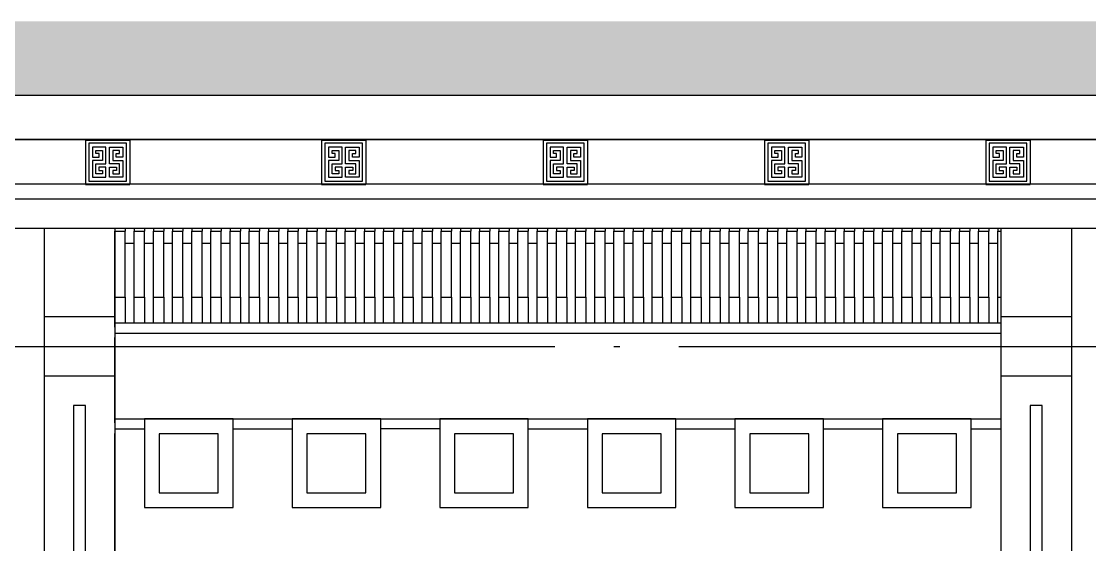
# Model space of a CAD drawing. Extents: x 44111 to 90315, y 4379 to 151689.
# Drawn here: x 61246 to 64865, y 142049 to 143819 of the extents above; entities that cross this region are included whole.
import ezdxf

# ---------------------------------------------------------------- set-up
doc = ezdxf.new("R2010")
doc.units = 0
doc.header["$LTSCALE"] = 1000
doc.header["$MEASUREMENT"] = 0
doc.linetypes.add('DOTE', pattern=[2.42, 2, -0.2, 0.02, -0.2])
for name, color, linetype in [('A-DOTE', 1, 'DOTE'), ('A-立面外墙材料填充', 8, 'Continuous'), ('A-立面看线', 50, 'Continuous'), ('J-LM-外墙材料分色', 249, 'Continuous')]:
    doc.layers.add(name, color=color, linetype=linetype)

msp = doc.modelspace()

# ---------------------------------------------------------------- hatches: boundary and pattern name
at = {"layer": 'J-LM-外墙材料分色'}
h = msp.add_hatch(dxfattribs=at)
h.set_pattern_fill('大理石', color=159, scale=50)
h.set_pattern_definition([(41.9872125, (-591259.077, 755447.22), (299.9999956, 225.0000049), [4.804866, -1004.216925]), (68.1985905, (-591330.505, 755439.72), (149.9999999, 450.0000002), [17.30946, -1194.35262]), (60.945396, (-591334.077, 755431.15), (149.99998994, 225.0000064), [7.35402, -1536.99045]), (90, (-591330.5, 755437.58), (150, -9e-15), [2.142857, -222.85713]), (71.565051, (-591260.505, 755442.936), (3e-07, 225.0000005), [4.51754, -469.824105]), (171.469234, (-591260.505, 755442.936), (-149.9999995, 1.4e-06), [7.222767, -1509.5583]), (79.215702, (-591270.505, 755429.007), (150.00000075, 900.0000004), [15.269685, -1588.04715]), (62.1329961, (-591383.3624, 755497.5784), (599.99999271, 1125.0000044), [35.147284, -7345.78245]), (0, (-591381.2, 755530.57), (0, 225), [0, -150]), (64.9831065, (-591284.077, 755571.507), (300.00000076, 674.99999954), [23.647065, -2459.2947]), (81.4391104, (-591226.2196, 755482.5784), (299.999999483, 2024.99998723), [33.588522, -7020.0009]), (82.8749836, (-591309.077, 755502.936), (149.99999099, 1125.00000113), [17.276266, -3610.7397]), (76.75948, (-591324.077, 755455.793), (150.00000146, 674.99999948), [37.42339, -3892.0326]), (0, (-591347.46, 755455.9), (0, 225), [0, -150]), (0, (-591345.05, 755453.5), (0, 225), [0, -150]), (0, (-591328.18, 755465.54), (0, 225), [0, -150]), (0, (-591333, 755492.03), (0, 225), [0, -150]), (59.0362434, (-591315.505, 755492.221), (149.99998805, 225.00000645), [12.494896, -2611.4334]), (0, (-591309.1, 755502.52), (0, 225), [0, -150]), (0, (-591328.18, 755494.44), (0, 225), [0, -150]), (0, (-591320.95, 755508.9), (0, 225), [0, -150]), (0, (-591328.18, 755487.21), (0, 225), [0, -150]), (50.194429, (-591241.22, 755471.864), (150.0000001, 225.0000001), [5.57875, -1165.9587]), (90, (-591241.22, 755465.44), (150, -9e-15), [6.42857, -218.57142]), (43.6677801, (-591249.077, 755457.936), (450.00000034, 449.99999912), [10.862076, -2270.1738]), (90, (-591249.08, 755455.8), (150, -9e-15), [2.142857, -222.85713]), (39.805571, (-591255.505, 755450.436), (299.99999284, 225.00000885), [8.368125, -1748.93805]), (0, (-591277.57, 755465.54), (0, 225), [0, -150]), (0, (-591240.9, 755472.33), (0, 225), [0, -150]), (0, (-591240.9, 755472.33), (0, 225), [0, -150]), (29.3577535, (-591237.648, 755476.15), (449.9999991, 225.0000013), [13.112542, -1363.704435]), (0, (-591241.41, 755487.21), (0, 225), [0, -150]), (146.309932, (-591284.077, 755571.507), (-300.00000184, 224.9999961), [15.452362, -1607.0457]), (8.1301023, (-591300.505, 755541.507), (1499.99998944, 224.99999867), [15.152287, -3166.8282]), (47.8624052, (-591334.077, 755537.221), (600.000000265, 674.999999374), [20.22829, -4227.71235]), (14.6208739, (-591366.934, 755528.65), (899.99999752, 225.00000939), [33.956755, -3531.5025]), (0, (-591354.7, 755542.6), (0, 225), [0, -150]), (18.4349488, (-591306.934, 755520.078), (600.00000006, 224.9999993), [6.77631, -1416.248625]), (16.699244, (-591300.505, 755522.22), (149.999997, 1.24e-05), [3.72868, -779.294295]), (101.093723, (-591296.934, 755523.293), (-300.00000262, 1574.99998526), [18.561123, -3879.2748]), (0, (-591316.13, 755532.98), (0, 225), [0, -150]), (0, (-591300.58, 755541.93), (0, 225), [0, -150]), (0, (-591320.95, 755516.12), (0, 225), [0, -150]), (0, (-591340.23, 755564.29), (0, 225), [0, -150]), (0, (-591347.46, 755554.65), (0, 225), [0, -150]), (44.1449026, (-591309.077, 755568.293), (450.00000077, 449.99999998), [16.92194, -3536.6853]), (54.5829447, (-591320.505, 755552.221), (150.00000042, 224.99999911), [19.720626, -4121.6106]), (0, (-591308.87, 755568.44), (0, 225), [0, -150]), (0, (-591330.6, 755557.06), (0, 225), [0, -150]), (0, (-591308.87, 755568.44), (0, 225), [0, -150]), (0, (-591320.48, 755551.87), (0, 225), [0, -150]), (75.0685828, (-591285.505, 755543.65), (150, 675.0000002), [5.544348, -1158.76875]), (90, (-591284.08, 755549), (150, -9e-15), [22.5, -202.5]), (50.194429, (-591257.648, 755643.293), (150.0000001, 225.0000001), [5.57875, -1165.9587]), (0, (-591299.26, 755595.6), (0, 225), [0, -150]), (0, (-591294.44, 755593.2), (0, 225), [0, -150]), (0, (-591313.72, 755598), (0, 225), [0, -150]), (0, (-591289.62, 755624.5), (0, 225), [0, -150]), (53.1301023, (-591274.077, 755611.15), (150.00000021, 224.99999986), [10.714286, -2239.28565]), (90, (-591274.08, 755592.94), (150, -9e-15), [18.214285, -206.78571]), (0, (-591274.05, 755593.3), (0, 225), [0, -150]), (23.1985905, (-591262.648, 755641.15), (450.0000003, 225.0000001), [5.43984, -1136.926125]), (66.037511, (-591264.077, 755637.936), (150, 449.9999997), [3.51745, -735.14688]), (66.037511, (-591265.505, 755634.72), (150, 449.9999997), [3.51745, -735.14688]), (81.8698976, (-591267.648, 755619.721), (150.00000065, 1125.00000011), [15.152287, -3166.8282]), (90, (-591254.08, 755647.58), (150, -9e-15), [5.357144, -219.642855]), (0, (-591270.55, 755655.08), (0, 225), [0, -150])])
h.paths.add_polyline_path([(56425.2, 143119.2), (54873.5, 143119.2), (54873.5, 142869.2), (56483.2, 142869.2)])
h.paths.add_polyline_path([(60398.5, 142969.2), (60373.5, 142969.2), (60373.5, 143119.2), (56425.2, 143119.2), (56483.2, 142869.2), (60473.5, 142869.2), (60473.5, 142919.2), (60398.5, 142919.2)])
h.paths.add_polyline_path([(66373.5, 143819.2), (59753.5, 143819.2), (59753.5, 143569.2), (66373.5, 143569.2)])
h.paths.add_polyline_path([(70473.5, 143119.2), (65753.5, 143119.2), (65753.5, 142969.2), (65728.5, 142969.2), (65728.5, 142919.2), (65653.5, 142919.2), (65653.5, 142869.2), (70473.5, 142869.2)])

# ---------------------------------------------------------------- linework, layer by layer
for p, q in [((65413.5, 143419.2), (60593.5, 143419.2)), ((61463.5, 143417.9), (61463.5, 143267.9)), ((61463.5, 143417.9), (61613.5, 143417.9)), ((61474.7, 143406.7), (61474.7, 143279.2)), ((61602.2, 143406.7), (61474.7, 143406.7)), ((61532.7, 143394.1), (61487.1, 143394.1)), ((61487.1, 143394.1), (61487.1, 143360)), ((61532.7, 143337.2), (61532.7, 143394.1)), ((61544.7, 143394.1), (61590.2, 143394.1)), ((61544.7, 143337.2), (61544.7, 143394.1)), ((61590.2, 143394.1), (61590.2, 143360)), ((61602.2, 143279.2), (61602.2, 143406.7)), ((61613.5, 143417.9), (61613.5, 143267.9)), ((62263.5, 143417.9), (62263.5, 143267.9)), ((62263.5, 143417.9), (62413.5, 143417.9)), ((62274.7, 143406.7), (62274.7, 143279.2)), ((62402.2, 143406.7), (62274.7, 143406.7)), ((62332.7, 143394.1), (62287.1, 143394.1)), ((62287.1, 143394.1), (62287.1, 143360)), ((62332.7, 143337.2), (62332.7, 143394.1)), ((62344.7, 143394.1), (62390.2, 143394.1)), ((62344.7, 143337.2), (62344.7, 143394.1)), ((62390.2, 143394.1), (62390.2, 143360)), ((62402.2, 143279.2), (62402.2, 143406.7)), ((62413.5, 143417.9), (62413.5, 143267.9)), ((63013.5, 143417.9), (63013.5, 143267.9)), ((63013.5, 143417.9), (63163.5, 143417.9)), ((63024.7, 143406.7), (63024.7, 143279.2)), ((63152.2, 143406.7), (63024.7, 143406.7)), ((63082.7, 143394.1), (63037.1, 143394.1)), ((63037.1, 143394.1), (63037.1, 143360)), ((63082.7, 143337.2), (63082.7, 143394.1)), ((63094.7, 143394.1), (63140.2, 143394.1)), ((63094.7, 143337.2), (63094.7, 143394.1)), ((63140.2, 143394.1), (63140.2, 143360)), ((63152.2, 143279.2), (63152.2, 143406.7)), ((63163.5, 143417.9), (63163.5, 143267.9)), ((63763.5, 143417.9), (63763.5, 143267.9)), ((63763.5, 143417.9), (63913.5, 143417.9)), ((63774.7, 143406.7), (63774.7, 143279.2)), ((63902.2, 143406.7), (63774.7, 143406.7)), ((63832.7, 143394.1), (63787.1, 143394.1)), ((63787.1, 143394.1), (63787.1, 143360)), ((63832.7, 143337.2), (63832.7, 143394.1)), ((63844.7, 143394.1), (63890.2, 143394.1)), ((63844.7, 143337.2), (63844.7, 143394.1)), ((63890.2, 143394.1), (63890.2, 143360)), ((63902.2, 143279.2), (63902.2, 143406.7)), ((63913.5, 143417.9), (63913.5, 143267.9)), ((64513.5, 143417.9), (64513.5, 143267.9)), ((64513.5, 143417.9), (64663.5, 143417.9)), ((64524.7, 143406.7), (64524.7, 143279.2)), ((64652.2, 143406.7), (64524.7, 143406.7)), ((64582.7, 143394.1), (64537.1, 143394.1)), ((64537.1, 143394.1), (64537.1, 143360)), ((64582.7, 143337.2), (64582.7, 143394.1)), ((64594.7, 143394.1), (64640.2, 143394.1)), ((64594.7, 143337.2), (64594.7, 143394.1)), ((64640.2, 143394.1), (64640.2, 143360)), ((64652.2, 143279.2), (64652.2, 143406.7)), ((64663.5, 143417.9), (64663.5, 143267.9)), ((61487.1, 143360), (61509.4, 143360)), ((61498.6, 143371.9), (61498.6, 143382.8)), ((61498.6, 143382.8), (61521.4, 143382.8)), ((61509.4, 143371.9), (61498.6, 143371.9)), ((61509.4, 143360), (61509.4, 143371.9)), ((61521.4, 143382.8), (61521.4, 143348.7)), ((61556, 143382.8), (61556, 143348.7)), ((61578.7, 143382.8), (61556, 143382.8)), ((61567.9, 143371.9), (61578.7, 143371.9)), ((61567.9, 143360), (61567.9, 143371.9)), ((61590.2, 143360), (61567.9, 143360)), ((61578.7, 143371.9), (61578.7, 143382.8)), ((62287.1, 143360), (62309.4, 143360)), ((62298.6, 143371.9), (62298.6, 143382.8)), ((62298.6, 143382.8), (62321.4, 143382.8)), ((62309.4, 143371.9), (62298.6, 143371.9)), ((62309.4, 143360), (62309.4, 143371.9)), ((62321.4, 143382.8), (62321.4, 143348.7)), ((62356, 143382.8), (62356, 143348.7)), ((62378.7, 143382.8), (62356, 143382.8)), ((62367.9, 143371.9), (62378.7, 143371.9)), ((62367.9, 143360), (62367.9, 143371.9)), ((62390.2, 143360), (62367.9, 143360)), ((62378.7, 143371.9), (62378.7, 143382.8)), ((63037.1, 143360), (63059.4, 143360)), ((63048.6, 143371.9), (63048.6, 143382.8)), ((63048.6, 143382.8), (63071.4, 143382.8)), ((63059.4, 143371.9), (63048.6, 143371.9)), ((63059.4, 143360), (63059.4, 143371.9)), ((63071.4, 143382.8), (63071.4, 143348.7)), ((63106, 143382.8), (63106, 143348.7)), ((63128.7, 143382.8), (63106, 143382.8)), ((63117.9, 143371.9), (63128.7, 143371.9)), ((63117.9, 143360), (63117.9, 143371.9)), ((63140.2, 143360), (63117.9, 143360)), ((63128.7, 143371.9), (63128.7, 143382.8)), ((63787.1, 143360), (63809.4, 143360)), ((63798.6, 143371.9), (63798.6, 143382.8)), ((63798.6, 143382.8), (63821.4, 143382.8)), ((63809.4, 143371.9), (63798.6, 143371.9)), ((63809.4, 143360), (63809.4, 143371.9)), ((63821.4, 143382.8), (63821.4, 143348.7)), ((63856, 143382.8), (63856, 143348.7)), ((63878.7, 143382.8), (63856, 143382.8)), ((63867.9, 143371.9), (63878.7, 143371.9)), ((63867.9, 143360), (63867.9, 143371.9)), ((63890.2, 143360), (63867.9, 143360)), ((63878.7, 143371.9), (63878.7, 143382.8)), ((64537.1, 143360), (64559.4, 143360)), ((64548.6, 143371.9), (64548.6, 143382.8)), ((64548.6, 143382.8), (64571.4, 143382.8)), ((64559.4, 143371.9), (64548.6, 143371.9)), ((64559.4, 143360), (64559.4, 143371.9)), ((64571.4, 143382.8), (64571.4, 143348.7)), ((64606, 143382.8), (64606, 143348.7)), ((64628.7, 143382.8), (64606, 143382.8)), ((64617.9, 143371.9), (64628.7, 143371.9)), ((64617.9, 143360), (64617.9, 143371.9)), ((64640.2, 143360), (64617.9, 143360)), ((64628.7, 143371.9), (64628.7, 143382.8)), ((61487.1, 143348.7), (61487.1, 143291.9)), ((61521.4, 143348.7), (61487.1, 143348.7)), ((61498.6, 143303.2), (61498.6, 143337.2)), ((61498.6, 143337.2), (61532.7, 143337.2)), ((61508.7, 143326), (61508.7, 143314.7)), ((61532.7, 143326), (61508.7, 143326)), ((61532.7, 143291.9), (61532.7, 143326)), ((61578.7, 143337.2), (61544.7, 143337.2)), ((61544.7, 143326), (61568.6, 143326)), ((61544.7, 143291.9), (61544.7, 143326)), ((61556, 143348.7), (61590.2, 143348.7)), ((61568.6, 143326), (61568.6, 143314.7)), ((61578.7, 143303.2), (61578.7, 143337.2)), ((61590.2, 143348.7), (61590.2, 143291.9)), ((62287.1, 143348.7), (62287.1, 143291.9)), ((62321.4, 143348.7), (62287.1, 143348.7)), ((62298.6, 143303.2), (62298.6, 143337.2)), ((62298.6, 143337.2), (62332.7, 143337.2)), ((62308.7, 143326), (62308.7, 143314.7)), ((62332.7, 143326), (62308.7, 143326)), ((62332.7, 143291.9), (62332.7, 143326)), ((62378.7, 143337.2), (62344.7, 143337.2)), ((62344.7, 143326), (62368.6, 143326)), ((62344.7, 143291.9), (62344.7, 143326)), ((62356, 143348.7), (62390.2, 143348.7)), ((62368.6, 143326), (62368.6, 143314.7)), ((62378.7, 143303.2), (62378.7, 143337.2)), ((62390.2, 143348.7), (62390.2, 143291.9)), ((63037.1, 143348.7), (63037.1, 143291.9)), ((63071.4, 143348.7), (63037.1, 143348.7)), ((63048.6, 143303.2), (63048.6, 143337.2)), ((63048.6, 143337.2), (63082.7, 143337.2)), ((63058.7, 143326), (63058.7, 143314.7)), ((63082.7, 143326), (63058.7, 143326)), ((63082.7, 143291.9), (63082.7, 143326)), ((63128.7, 143337.2), (63094.7, 143337.2)), ((63094.7, 143326), (63118.6, 143326)), ((63094.7, 143291.9), (63094.7, 143326)), ((63106, 143348.7), (63140.2, 143348.7)), ((63118.6, 143326), (63118.6, 143314.7)), ((63128.7, 143303.2), (63128.7, 143337.2)), ((63140.2, 143348.7), (63140.2, 143291.9)), ((63787.1, 143348.7), (63787.1, 143291.9)), ((63821.4, 143348.7), (63787.1, 143348.7)), ((63798.6, 143303.2), (63798.6, 143337.2)), ((63798.6, 143337.2), (63832.7, 143337.2)), ((63808.7, 143326), (63808.7, 143314.7)), ((63832.7, 143326), (63808.7, 143326)), ((63832.7, 143291.9), (63832.7, 143326)), ((63878.7, 143337.2), (63844.7, 143337.2)), ((63844.7, 143326), (63868.6, 143326)), ((63844.7, 143291.9), (63844.7, 143326)), ((63856, 143348.7), (63890.2, 143348.7)), ((63868.6, 143326), (63868.6, 143314.7)), ((63878.7, 143303.2), (63878.7, 143337.2)), ((63890.2, 143348.7), (63890.2, 143291.9)), ((64537.1, 143348.7), (64537.1, 143291.9)), ((64571.4, 143348.7), (64537.1, 143348.7)), ((64548.6, 143303.2), (64548.6, 143337.2)), ((64548.6, 143337.2), (64582.7, 143337.2)), ((64558.7, 143326), (64558.7, 143314.7)), ((64582.7, 143326), (64558.7, 143326)), ((64582.7, 143291.9), (64582.7, 143326)), ((64628.7, 143337.2), (64594.7, 143337.2)), ((64594.7, 143326), (64618.6, 143326)), ((64594.7, 143291.9), (64594.7, 143326)), ((64606, 143348.7), (64640.2, 143348.7)), ((64618.6, 143326), (64618.6, 143314.7)), ((64628.7, 143303.2), (64628.7, 143337.2)), ((64640.2, 143348.7), (64640.2, 143291.9)), ((61487.1, 143291.9), (61532.7, 143291.9)), ((61521.4, 143303.2), (61498.6, 143303.2)), ((61508.7, 143314.7), (61521.4, 143314.7)), ((61521.4, 143314.7), (61521.4, 143303.2)), ((61590.2, 143291.9), (61544.7, 143291.9)), ((61556, 143314.7), (61556, 143303.2)), ((61568.6, 143314.7), (61556, 143314.7)), ((61556, 143303.2), (61578.7, 143303.2)), ((62287.1, 143291.9), (62332.7, 143291.9)), ((62321.4, 143303.2), (62298.6, 143303.2)), ((62308.7, 143314.7), (62321.4, 143314.7)), ((62321.4, 143314.7), (62321.4, 143303.2)), ((62390.2, 143291.9), (62344.7, 143291.9)), ((62356, 143314.7), (62356, 143303.2)), ((62368.6, 143314.7), (62356, 143314.7)), ((62356, 143303.2), (62378.7, 143303.2)), ((63037.1, 143291.9), (63082.7, 143291.9)), ((63071.4, 143303.2), (63048.6, 143303.2)), ((63058.7, 143314.7), (63071.4, 143314.7)), ((63071.4, 143314.7), (63071.4, 143303.2)), ((63140.2, 143291.9), (63094.7, 143291.9)), ((63106, 143314.7), (63106, 143303.2)), ((63118.6, 143314.7), (63106, 143314.7)), ((63106, 143303.2), (63128.7, 143303.2)), ((63787.1, 143291.9), (63832.7, 143291.9)), ((63821.4, 143303.2), (63798.6, 143303.2)), ((63808.7, 143314.7), (63821.4, 143314.7)), ((63821.4, 143314.7), (63821.4, 143303.2)), ((63890.2, 143291.9), (63844.7, 143291.9)), ((63856, 143314.7), (63856, 143303.2)), ((63868.6, 143314.7), (63856, 143314.7)), ((63856, 143303.2), (63878.7, 143303.2)), ((64537.1, 143291.9), (64582.7, 143291.9)), ((64571.4, 143303.2), (64548.6, 143303.2)), ((64558.7, 143314.7), (64571.4, 143314.7)), ((64571.4, 143314.7), (64571.4, 143303.2)), ((64640.2, 143291.9), (64594.7, 143291.9)), ((64606, 143314.7), (64606, 143303.2)), ((64618.6, 143314.7), (64606, 143314.7)), ((64606, 143303.2), (64628.7, 143303.2)), ((61463.5, 143267.9), (61613.5, 143267.9)), ((61474.7, 143279.2), (61602.2, 143279.2)), ((62263.5, 143267.9), (62413.5, 143267.9)), ((62274.7, 143279.2), (62402.2, 143279.2)), ((63013.5, 143267.9), (63163.5, 143267.9)), ((63024.7, 143279.2), (63152.2, 143279.2)), ((63763.5, 143267.9), (63913.5, 143267.9)), ((63774.7, 143279.2), (63902.2, 143279.2)), ((64513.5, 143267.9), (64663.5, 143267.9)), ((64524.7, 143279.2), (64652.2, 143279.2)), ((61563.5, 142885.7), (61563.5, 143109.1)), ((61563.5, 142799.2), (61563.5, 142885.7)), ((61563.5, 142785.2), (61563.5, 142799.2)), ((61563.5, 142619.2), (61563.5, 142750.2)), ((61563.5, 142460.6), (61563.5, 142619.2)), ((61563.5, 142004.2), (61563.5, 142425.6))]:
    msp.add_line(p, q)
at = {"layer": 'A-DOTE'}
msp.add_line((53793.5, 142719.2), (77553.5, 142719.2), dxfattribs=at)
at = {"layer": 'A-立面外墙材料填充'}
for p, q in [((61563.5, 143119.2), (61563.5, 143109.1)), ((61563.5, 143109.1), (61598.5, 143109.1)), ((61598.5, 143119.2), (61598.5, 143109.1)), ((61598.5, 143069.2), (61598.5, 143109.1)), ((61628.5, 143119.2), (61628.5, 143109.1)), ((61628.5, 143109.1), (61663.5, 143109.1)), ((61628.5, 143069.2), (61628.5, 143109.1)), ((61663.5, 143119.2), (61663.5, 143109.1)), ((61663.5, 143069.2), (61663.5, 143109.1)), ((61693.5, 143119.2), (61693.5, 143109.1)), ((61693.5, 143109.1), (61728.5, 143109.1)), ((61693.5, 143069.2), (61693.5, 143109.1)), ((61728.5, 143119.2), (61728.5, 143109.1)), ((61728.5, 143069.2), (61728.5, 143109.1)), ((61758.5, 143119.2), (61758.5, 143109.1)), ((61758.5, 143109.1), (61793.5, 143109.1)), ((61758.5, 143069.2), (61758.5, 143109.1)), ((61793.5, 143119.2), (61793.5, 143109.1)), ((61793.5, 143069.2), (61793.5, 143109.1)), ((61823.5, 143119.2), (61823.5, 143109.1)), ((61823.5, 143109.1), (61858.5, 143109.1)), ((61823.5, 143069.2), (61823.5, 143109.1)), ((61858.5, 143119.2), (61858.5, 143109.1)), ((61858.5, 143069.2), (61858.5, 143109.1)), ((61888.5, 143119.2), (61888.5, 143109.1)), ((61888.5, 143109.1), (61923.5, 143109.1)), ((61888.5, 143069.2), (61888.5, 143109.1)), ((61923.5, 143119.2), (61923.5, 143109.1)), ((61923.5, 143069.2), (61923.5, 143109.1)), ((61953.5, 143119.2), (61953.5, 143109.1)), ((61953.5, 143109.1), (61988.5, 143109.1)), ((61953.5, 143069.2), (61953.5, 143109.1)), ((61988.5, 143119.2), (61988.5, 143109.1)), ((61988.5, 143069.2), (61988.5, 143109.1)), ((62018.5, 143119.2), (62018.5, 143109.1)), ((62018.5, 143109.1), (62053.5, 143109.1)), ((62018.5, 143069.2), (62018.5, 143109.1)), ((62053.5, 143119.2), (62053.5, 143109.1)), ((62053.5, 143069.2), (62053.5, 143109.1)), ((62083.5, 143119.2), (62083.5, 143109.1)), ((62083.5, 143109.1), (62118.5, 143109.1)), ((62083.5, 143069.2), (62083.5, 143109.1)), ((62118.5, 143119.2), (62118.5, 143109.1)), ((62118.5, 143069.2), (62118.5, 143109.1)), ((62148.5, 143119.2), (62148.5, 143109.1)), ((62148.5, 143109.1), (62183.5, 143109.1)), ((62148.5, 143069.2), (62148.5, 143109.1)), ((62183.5, 143119.2), (62183.5, 143109.1)), ((62183.5, 143069.2), (62183.5, 143109.1)), ((62213.5, 143119.2), (62213.5, 143109.1)), ((62213.5, 143109.1), (62248.5, 143109.1)), ((62213.5, 143069.2), (62213.5, 143109.1)), ((62248.5, 143119.2), (62248.5, 143109.1)), ((62248.5, 143069.2), (62248.5, 143109.1)), ((62278.5, 143119.2), (62278.5, 143109.1)), ((62278.5, 143109.1), (62313.5, 143109.1)), ((62278.5, 143069.2), (62278.5, 143109.1)), ((62313.5, 143119.2), (62313.5, 143109.1)), ((62313.5, 143069.2), (62313.5, 143109.1)), ((62343.5, 143119.2), (62343.5, 143109.1)), ((62343.5, 143109.1), (62378.5, 143109.1)), ((62343.5, 143069.2), (62343.5, 143109.1)), ((62378.5, 143119.2), (62378.5, 143109.1)), ((62378.5, 143069.2), (62378.5, 143109.1)), ((62408.5, 143119.2), (62408.5, 143109.1)), ((62408.5, 143109.1), (62443.5, 143109.1)), ((62408.5, 143069.2), (62408.5, 143109.1)), ((62443.5, 143119.2), (62443.5, 143109.1)), ((62443.5, 143069.2), (62443.5, 143109.1)), ((62473.5, 143119.2), (62473.5, 143109.1)), ((62473.5, 143109.1), (62508.5, 143109.1)), ((62473.5, 143069.2), (62473.5, 143109.1)), ((62508.5, 143119.2), (62508.5, 143109.1)), ((62508.5, 143069.2), (62508.5, 143109.1)), ((62538.5, 143119.2), (62538.5, 143109.1)), ((62538.5, 143109.1), (62573.5, 143109.1)), ((62538.5, 143069.2), (62538.5, 143109.1)), ((62573.5, 143119.2), (62573.5, 143109.1)), ((62573.5, 143069.2), (62573.5, 143109.1)), ((62603.5, 143119.2), (62603.5, 143109.1)), ((62603.5, 143109.1), (62638.5, 143109.1)), ((62603.5, 143069.2), (62603.5, 143109.1)), ((62638.5, 143119.2), (62638.5, 143109.1)), ((62638.5, 143069.2), (62638.5, 143109.1)), ((62668.5, 143119.2), (62668.5, 143109.1)), ((62668.5, 143109.1), (62703.5, 143109.1)), ((62668.5, 143069.2), (62668.5, 143109.1)), ((62703.5, 143119.2), (62703.5, 143109.1)), ((62703.5, 143069.2), (62703.5, 143109.1)), ((62733.5, 143119.2), (62733.5, 143109.1)), ((62733.5, 143109.1), (62768.5, 143109.1)), ((62733.5, 143069.2), (62733.5, 143109.1)), ((62768.5, 143119.2), (62768.5, 143109.1)), ((62768.5, 143069.2), (62768.5, 143109.1)), ((62798.5, 143119.2), (62798.5, 143109.1)), ((62798.5, 143109.1), (62833.5, 143109.1)), ((62798.5, 143069.2), (62798.5, 143109.1)), ((62833.5, 143119.2), (62833.5, 143109.1)), ((62833.5, 143069.2), (62833.5, 143109.1)), ((62863.5, 143119.2), (62863.5, 143109.1)), ((62863.5, 143109.1), (62898.5, 143109.1)), ((62863.5, 143069.2), (62863.5, 143109.1)), ((62898.5, 143119.2), (62898.5, 143109.1)), ((62898.5, 143069.2), (62898.5, 143109.1)), ((62928.5, 143119.2), (62928.5, 143109.1)), ((62928.5, 143109.1), (62963.5, 143109.1)), ((62928.5, 143069.2), (62928.5, 143109.1)), ((62963.5, 143119.2), (62963.5, 143109.1)), ((62963.5, 143069.2), (62963.5, 143109.1)), ((62993.5, 143119.2), (62993.5, 143109.1)), ((62993.5, 143109.1), (63028.5, 143109.1)), ((62993.5, 143069.2), (62993.5, 143109.1)), ((63028.5, 143119.2), (63028.5, 143109.1)), ((63028.5, 143069.2), (63028.5, 143109.1)), ((63058.5, 143119.2), (63058.5, 143109.1)), ((63058.5, 143109.1), (63093.5, 143109.1)), ((63058.5, 143069.2), (63058.5, 143109.1)), ((63093.5, 143119.2), (63093.5, 143109.1)), ((63093.5, 143069.2), (63093.5, 143109.1)), ((63123.5, 143119.2), (63123.5, 143109.1)), ((63123.5, 143109.1), (63158.5, 143109.1)), ((63123.5, 143069.2), (63123.5, 143109.1)), ((63158.5, 143119.2), (63158.5, 143109.1)), ((63158.5, 143069.2), (63158.5, 143109.1)), ((63188.5, 143119.2), (63188.5, 143109.1)), ((63188.5, 143109.1), (63223.5, 143109.1)), ((63188.5, 143069.2), (63188.5, 143109.1)), ((63223.5, 143119.2), (63223.5, 143109.1)), ((63223.5, 143069.2), (63223.5, 143109.1)), ((63253.5, 143119.2), (63253.5, 143109.1)), ((63253.5, 143109.1), (63288.5, 143109.1)), ((63253.5, 143069.2), (63253.5, 143109.1)), ((63288.5, 143119.2), (63288.5, 143109.1)), ((63288.5, 143069.2), (63288.5, 143109.1)), ((63318.5, 143119.2), (63318.5, 143109.1)), ((63318.5, 143109.1), (63353.5, 143109.1)), ((63318.5, 143069.2), (63318.5, 143109.1)), ((63353.5, 143119.2), (63353.5, 143109.1)), ((63353.5, 143069.2), (63353.5, 143109.1)), ((63383.5, 143119.2), (63383.5, 143109.1)), ((63383.5, 143109.1), (63418.5, 143109.1)), ((63383.5, 143069.2), (63383.5, 143109.1)), ((63418.5, 143119.2), (63418.5, 143109.1)), ((63418.5, 143069.2), (63418.5, 143109.1)), ((63448.5, 143119.2), (63448.5, 143109.1)), ((63448.5, 143109.1), (63483.5, 143109.1)), ((63448.5, 143069.2), (63448.5, 143109.1)), ((63483.5, 143119.2), (63483.5, 143109.1)), ((63483.5, 143069.2), (63483.5, 143109.1)), ((63513.5, 143119.2), (63513.5, 143109.1)), ((63513.5, 143109.1), (63548.5, 143109.1)), ((63513.5, 143069.2), (63513.5, 143109.1)), ((63548.5, 143119.2), (63548.5, 143109.1)), ((63548.5, 143069.2), (63548.5, 143109.1)), ((63578.5, 143119.2), (63578.5, 143109.1)), ((63578.5, 143109.1), (63613.5, 143109.1)), ((63578.5, 143069.2), (63578.5, 143109.1)), ((63613.5, 143119.2), (63613.5, 143109.1)), ((63613.5, 143069.2), (63613.5, 143109.1)), ((63643.5, 143119.2), (63643.5, 143109.1)), ((63643.5, 143109.1), (63678.5, 143109.1)), ((63643.5, 143069.2), (63643.5, 143109.1)), ((63678.5, 143119.2), (63678.5, 143109.1)), ((63678.5, 143069.2), (63678.5, 143109.1)), ((63708.5, 143119.2), (63708.5, 143109.1)), ((63708.5, 143109.1), (63743.5, 143109.1)), ((63708.5, 143069.2), (63708.5, 143109.1)), ((63743.5, 143119.2), (63743.5, 143109.1)), ((63743.5, 143069.2), (63743.5, 143109.1)), ((63773.5, 143119.2), (63773.5, 143109.1)), ((63773.5, 143109.1), (63808.5, 143109.1)), ((63773.5, 143069.2), (63773.5, 143109.1)), ((63808.5, 143119.2), (63808.5, 143109.1)), ((63808.5, 143069.2), (63808.5, 143109.1)), ((63838.5, 143119.2), (63838.5, 143109.1)), ((63838.5, 143109.1), (63873.5, 143109.1)), ((63838.5, 143069.2), (63838.5, 143109.1)), ((63873.5, 143119.2), (63873.5, 143109.1)), ((63873.5, 143069.2), (63873.5, 143109.1)), ((63903.5, 143119.2), (63903.5, 143109.1)), ((63903.5, 143109.1), (63938.5, 143109.1)), ((63903.5, 143069.2), (63903.5, 143109.1)), ((63938.5, 143119.2), (63938.5, 143109.1)), ((63938.5, 143069.2), (63938.5, 143109.1)), ((63968.5, 143119.2), (63968.5, 143109.1)), ((63968.5, 143109.1), (64003.5, 143109.1)), ((63968.5, 143069.2), (63968.5, 143109.1)), ((64003.5, 143119.2), (64003.5, 143109.1)), ((64003.5, 143069.2), (64003.5, 143109.1)), ((64033.5, 143119.2), (64033.5, 143109.1)), ((64033.5, 143109.1), (64068.5, 143109.1)), ((64033.5, 143069.2), (64033.5, 143109.1)), ((64068.5, 143119.2), (64068.5, 143109.1)), ((64068.5, 143069.2), (64068.5, 143109.1)), ((64098.5, 143119.2), (64098.5, 143109.1)), ((64098.5, 143109.1), (64133.5, 143109.1)), ((64098.5, 143069.2), (64098.5, 143109.1)), ((64133.5, 143119.2), (64133.5, 143109.1)), ((64133.5, 143069.2), (64133.5, 143109.1)), ((64163.5, 143119.2), (64163.5, 143109.1)), ((64163.5, 143109.1), (64198.5, 143109.1)), ((64163.5, 143069.2), (64163.5, 143109.1)), ((64198.5, 143119.2), (64198.5, 143109.1)), ((64198.5, 143069.2), (64198.5, 143109.1)), ((64228.5, 143119.2), (64228.5, 143109.1)), ((64228.5, 143109.1), (64263.5, 143109.1)), ((64228.5, 143069.2), (64228.5, 143109.1)), ((64263.5, 143119.2), (64263.5, 143109.1)), ((64263.5, 143069.2), (64263.5, 143109.1)), ((64293.5, 143119.2), (64293.5, 143109.1)), ((64293.5, 143109.1), (64328.5, 143109.1)), ((64293.5, 143069.2), (64293.5, 143109.1)), ((64328.5, 143119.2), (64328.5, 143109.1)), ((64328.5, 143069.2), (64328.5, 143109.1)), ((64358.5, 143119.2), (64358.5, 143109.1)), ((64358.5, 143109.1), (64393.5, 143109.1)), ((64358.5, 143069.2), (64358.5, 143109.1)), ((64393.5, 143119.2), (64393.5, 143109.1)), ((64393.5, 143069.2), (64393.5, 143109.1)), ((64423.5, 143119.2), (64423.5, 143109.1)), ((64423.5, 143069.2), (64423.5, 143109.1)), ((64423.5, 143109.1), (64458.5, 143109.1)), ((64458.5, 143119.2), (64458.5, 143109.1)), ((64458.5, 143069.2), (64458.5, 143109.1)), ((64488.5, 143119.2), (64488.5, 143109.1)), ((64488.5, 143109.1), (64523.5, 143109.1)), ((64488.5, 143069.2), (64488.5, 143109.1)), ((64523.5, 143119.2), (64523.5, 143109.1)), ((64523.5, 143069.2), (64523.5, 143109.1)), ((64553.5, 143119.2), (64553.5, 143109.1)), ((64553.5, 143069.2), (64553.5, 143109.1)), ((64553.5, 143109.1), (64563.5, 143109.1)), ((61598.5, 143069.2), (61628.5, 143069.2)), ((61598.5, 142885.7), (61598.5, 143069.2)), ((61628.5, 142885.7), (61628.5, 143069.2)), ((61663.5, 143069.2), (61693.5, 143069.2)), ((61663.5, 142885.7), (61663.5, 143069.2)), ((61693.5, 142885.7), (61693.5, 143069.2)), ((61728.5, 143069.2), (61758.5, 143069.2)), ((61728.5, 142885.7), (61728.5, 143069.2)), ((61758.5, 142885.7), (61758.5, 143069.2)), ((61793.5, 143069.2), (61823.5, 143069.2)), ((61793.5, 142885.7), (61793.5, 143069.2)), ((61823.5, 142885.7), (61823.5, 143069.2)), ((61858.5, 143069.2), (61888.5, 143069.2)), ((61858.5, 142885.7), (61858.5, 143069.2)), ((61888.5, 142885.7), (61888.5, 143069.2)), ((61923.5, 143069.2), (61953.5, 143069.2)), ((61923.5, 142885.7), (61923.5, 143069.2)), ((61953.5, 142885.7), (61953.5, 143069.2)), ((61988.5, 143069.2), (62018.5, 143069.2)), ((61988.5, 142885.7), (61988.5, 143069.2)), ((62018.5, 142885.7), (62018.5, 143069.2)), ((62053.5, 143069.2), (62083.5, 143069.2)), ((62053.5, 142885.7), (62053.5, 143069.2)), ((62083.5, 142885.7), (62083.5, 143069.2)), ((62118.5, 143069.2), (62148.5, 143069.2)), ((62118.5, 142885.7), (62118.5, 143069.2)), ((62148.5, 142885.7), (62148.5, 143069.2)), ((62183.5, 143069.2), (62213.5, 143069.2)), ((62183.5, 142885.7), (62183.5, 143069.2)), ((62213.5, 142885.7), (62213.5, 143069.2)), ((62248.5, 143069.2), (62278.5, 143069.2)), ((62248.5, 142885.7), (62248.5, 143069.2)), ((62278.5, 142885.7), (62278.5, 143069.2)), ((62313.5, 143069.2), (62343.5, 143069.2)), ((62313.5, 142885.7), (62313.5, 143069.2)), ((62343.5, 142885.7), (62343.5, 143069.2)), ((62378.5, 143069.2), (62408.5, 143069.2)), ((62378.5, 142885.7), (62378.5, 143069.2)), ((62408.5, 142885.7), (62408.5, 143069.2)), ((62443.5, 143069.2), (62473.5, 143069.2)), ((62443.5, 142885.7), (62443.5, 143069.2)), ((62473.5, 142885.7), (62473.5, 143069.2)), ((62508.5, 143069.2), (62538.5, 143069.2)), ((62508.5, 142885.7), (62508.5, 143069.2)), ((62538.5, 142885.7), (62538.5, 143069.2)), ((62573.5, 143069.2), (62603.5, 143069.2)), ((62573.5, 142885.7), (62573.5, 143069.2)), ((62603.5, 142885.7), (62603.5, 143069.2)), ((62638.5, 143069.2), (62668.5, 143069.2)), ((62638.5, 142885.7), (62638.5, 143069.2)), ((62668.5, 142885.7), (62668.5, 143069.2)), ((62703.5, 143069.2), (62733.5, 143069.2)), ((62703.5, 142885.7), (62703.5, 143069.2)), ((62733.5, 142885.7), (62733.5, 143069.2)), ((62768.5, 143069.2), (62798.5, 143069.2)), ((62768.5, 142885.7), (62768.5, 143069.2)), ((62798.5, 142885.7), (62798.5, 143069.2)), ((62833.5, 143069.2), (62863.5, 143069.2)), ((62833.5, 142885.7), (62833.5, 143069.2)), ((62863.5, 142885.7), (62863.5, 143069.2)), ((62898.5, 143069.2), (62928.5, 143069.2)), ((62898.5, 142885.7), (62898.5, 143069.2)), ((62928.5, 142885.7), (62928.5, 143069.2)), ((62963.5, 143069.2), (62993.5, 143069.2)), ((62963.5, 142885.7), (62963.5, 143069.2)), ((62993.5, 142885.7), (62993.5, 143069.2)), ((63028.5, 143069.2), (63058.5, 143069.2)), ((63028.5, 142885.7), (63028.5, 143069.2)), ((63058.5, 142885.7), (63058.5, 143069.2)), ((63093.5, 143069.2), (63123.5, 143069.2)), ((63093.5, 142885.7), (63093.5, 143069.2)), ((63123.5, 142885.7), (63123.5, 143069.2)), ((63158.5, 143069.2), (63188.5, 143069.2)), ((63158.5, 142885.7), (63158.5, 143069.2)), ((63188.5, 142885.7), (63188.5, 143069.2)), ((63223.5, 143069.2), (63253.5, 143069.2)), ((63223.5, 142885.7), (63223.5, 143069.2)), ((63253.5, 142885.7), (63253.5, 143069.2)), ((63288.5, 143069.2), (63318.5, 143069.2)), ((63288.5, 142885.7), (63288.5, 143069.2)), ((63318.5, 142885.7), (63318.5, 143069.2)), ((63353.5, 143069.2), (63383.5, 143069.2)), ((63353.5, 142885.7), (63353.5, 143069.2)), ((63383.5, 142885.7), (63383.5, 143069.2)), ((63418.5, 143069.2), (63448.5, 143069.2)), ((63418.5, 142885.7), (63418.5, 143069.2)), ((63448.5, 142885.7), (63448.5, 143069.2)), ((63483.5, 143069.2), (63513.5, 143069.2)), ((63483.5, 142885.7), (63483.5, 143069.2)), ((63513.5, 142885.7), (63513.5, 143069.2)), ((63548.5, 143069.2), (63578.5, 143069.2)), ((63548.5, 142885.7), (63548.5, 143069.2)), ((63578.5, 142885.7), (63578.5, 143069.2)), ((63613.5, 143069.2), (63643.5, 143069.2)), ((63613.5, 142885.7), (63613.5, 143069.2)), ((63643.5, 142885.7), (63643.5, 143069.2)), ((63678.5, 143069.2), (63708.5, 143069.2)), ((63678.5, 142885.7), (63678.5, 143069.2)), ((63708.5, 142885.7), (63708.5, 143069.2)), ((63743.5, 143069.2), (63773.5, 143069.2)), ((63743.5, 142885.7), (63743.5, 143069.2)), ((63773.5, 142885.7), (63773.5, 143069.2)), ((63808.5, 143069.2), (63838.5, 143069.2)), ((63808.5, 142885.7), (63808.5, 143069.2)), ((63838.5, 142885.7), (63838.5, 143069.2)), ((63873.5, 143069.2), (63903.5, 143069.2)), ((63873.5, 142885.7), (63873.5, 143069.2)), ((63903.5, 142885.7), (63903.5, 143069.2)), ((63938.5, 143069.2), (63968.5, 143069.2)), ((63938.5, 142885.7), (63938.5, 143069.2)), ((63968.5, 142885.7), (63968.5, 143069.2)), ((64003.5, 143069.2), (64033.5, 143069.2)), ((64003.5, 142885.7), (64003.5, 143069.2)), ((64033.5, 142885.7), (64033.5, 143069.2)), ((64068.5, 143069.2), (64098.5, 143069.2)), ((64068.5, 142885.7), (64068.5, 143069.2)), ((64098.5, 142885.7), (64098.5, 143069.2)), ((64133.5, 143069.2), (64163.5, 143069.2)), ((64133.5, 142885.7), (64133.5, 143069.2)), ((64163.5, 142885.7), (64163.5, 143069.2)), ((64198.5, 143069.2), (64228.5, 143069.2)), ((64198.5, 142885.7), (64198.5, 143069.2)), ((64228.5, 142885.7), (64228.5, 143069.2)), ((64263.5, 143069.2), (64293.5, 143069.2)), ((64263.5, 142885.7), (64263.5, 143069.2)), ((64293.5, 142885.7), (64293.5, 143069.2)), ((64328.5, 143069.2), (64358.5, 143069.2)), ((64328.5, 142885.7), (64328.5, 143069.2)), ((64358.5, 142885.7), (64358.5, 143069.2)), ((64393.5, 143069.2), (64423.5, 143069.2)), ((64393.5, 142885.7), (64393.5, 143069.2)), ((64423.5, 142885.7), (64423.5, 143069.2)), ((64458.5, 143069.2), (64488.5, 143069.2)), ((64458.5, 142885.7), (64458.5, 143069.2)), ((64488.5, 142885.7), (64488.5, 143069.2)), ((64523.5, 143069.2), (64553.5, 143069.2)), ((64523.5, 142885.7), (64523.5, 143069.2)), ((64553.5, 142885.7), (64553.5, 143069.2)), ((61563.5, 142885.7), (61598.5, 142885.7)), ((61598.5, 142885.7), (61598.5, 142799.2)), ((61628.5, 142885.7), (61663.5, 142885.7)), ((61628.5, 142799.2), (61628.5, 142885.7)), ((61663.5, 142885.7), (61663.5, 142799.2)), ((61693.5, 142885.7), (61728.5, 142885.7)), ((61693.5, 142799.2), (61693.5, 142885.7)), ((61728.5, 142885.7), (61728.5, 142799.2)), ((61758.5, 142885.7), (61793.5, 142885.7)), ((61758.5, 142799.2), (61758.5, 142885.7)), ((61793.5, 142885.7), (61793.5, 142799.2)), ((61823.5, 142885.7), (61858.5, 142885.7)), ((61823.5, 142799.2), (61823.5, 142885.7)), ((61858.5, 142885.7), (61858.5, 142799.2)), ((61888.5, 142885.7), (61923.5, 142885.7)), ((61888.5, 142799.2), (61888.5, 142885.7)), ((61923.5, 142885.7), (61923.5, 142799.2)), ((61953.5, 142885.7), (61988.5, 142885.7)), ((61953.5, 142799.2), (61953.5, 142885.7)), ((61988.5, 142885.7), (61988.5, 142799.2)), ((62018.5, 142885.7), (62053.5, 142885.7)), ((62018.5, 142799.2), (62018.5, 142885.7)), ((62053.5, 142885.7), (62053.5, 142799.2)), ((62083.5, 142885.7), (62118.5, 142885.7)), ((62083.5, 142799.2), (62083.5, 142885.7)), ((62118.5, 142885.7), (62118.5, 142799.2)), ((62148.5, 142885.7), (62183.5, 142885.7)), ((62148.5, 142799.2), (62148.5, 142885.7)), ((62183.5, 142885.7), (62183.5, 142799.2)), ((62213.5, 142885.7), (62248.5, 142885.7)), ((62213.5, 142799.2), (62213.5, 142885.7)), ((62248.5, 142885.7), (62248.5, 142799.2)), ((62278.5, 142885.7), (62313.5, 142885.7)), ((62278.5, 142799.2), (62278.5, 142885.7)), ((62313.5, 142885.7), (62313.5, 142799.2)), ((62343.5, 142885.7), (62378.5, 142885.7)), ((62343.5, 142799.2), (62343.5, 142885.7)), ((62378.5, 142885.7), (62378.5, 142799.2)), ((62408.5, 142885.7), (62443.5, 142885.7)), ((62408.5, 142799.2), (62408.5, 142885.7)), ((62443.5, 142885.7), (62443.5, 142799.2)), ((62473.5, 142885.7), (62508.5, 142885.7)), ((62473.5, 142799.2), (62473.5, 142885.7)), ((62508.5, 142885.7), (62508.5, 142799.2)), ((62538.5, 142885.7), (62573.5, 142885.7)), ((62538.5, 142799.2), (62538.5, 142885.7)), ((62573.5, 142885.7), (62573.5, 142799.2)), ((62603.5, 142885.7), (62638.5, 142885.7)), ((62603.5, 142799.2), (62603.5, 142885.7)), ((62638.5, 142885.7), (62638.5, 142799.2)), ((62668.5, 142885.7), (62703.5, 142885.7)), ((62668.5, 142799.2), (62668.5, 142885.7)), ((62703.5, 142885.7), (62703.5, 142799.2)), ((62733.5, 142885.7), (62768.5, 142885.7)), ((62733.5, 142799.2), (62733.5, 142885.7)), ((62768.5, 142885.7), (62768.5, 142799.2)), ((62798.5, 142885.7), (62833.5, 142885.7)), ((62798.5, 142799.2), (62798.5, 142885.7)), ((62833.5, 142885.7), (62833.5, 142799.2)), ((62863.5, 142885.7), (62898.5, 142885.7)), ((62863.5, 142799.2), (62863.5, 142885.7)), ((62898.5, 142885.7), (62898.5, 142799.2)), ((62928.5, 142885.7), (62963.5, 142885.7)), ((62928.5, 142799.2), (62928.5, 142885.7)), ((62963.5, 142885.7), (62963.5, 142799.2)), ((62993.5, 142885.7), (63028.5, 142885.7)), ((62993.5, 142799.2), (62993.5, 142885.7)), ((63028.5, 142885.7), (63028.5, 142799.2)), ((63058.5, 142885.7), (63093.5, 142885.7)), ((63058.5, 142799.2), (63058.5, 142885.7)), ((63093.5, 142885.7), (63093.5, 142799.2)), ((63123.5, 142885.7), (63158.5, 142885.7)), ((63123.5, 142799.2), (63123.5, 142885.7)), ((63158.5, 142885.7), (63158.5, 142799.2)), ((63188.5, 142885.7), (63223.5, 142885.7)), ((63188.5, 142799.2), (63188.5, 142885.7)), ((63223.5, 142885.7), (63223.5, 142799.2)), ((63253.5, 142885.7), (63288.5, 142885.7)), ((63253.5, 142799.2), (63253.5, 142885.7)), ((63288.5, 142885.7), (63288.5, 142799.2)), ((63318.5, 142885.7), (63353.5, 142885.7)), ((63318.5, 142799.2), (63318.5, 142885.7)), ((63353.5, 142885.7), (63353.5, 142799.2)), ((63383.5, 142885.7), (63418.5, 142885.7)), ((63383.5, 142799.2), (63383.5, 142885.7)), ((63418.5, 142885.7), (63418.5, 142799.2)), ((63448.5, 142885.7), (63483.5, 142885.7)), ((63448.5, 142799.2), (63448.5, 142885.7)), ((63483.5, 142885.7), (63483.5, 142799.2)), ((63513.5, 142885.7), (63548.5, 142885.7)), ((63513.5, 142799.2), (63513.5, 142885.7)), ((63548.5, 142885.7), (63548.5, 142799.2)), ((63578.5, 142885.7), (63613.5, 142885.7)), ((63578.5, 142799.2), (63578.5, 142885.7)), ((63613.5, 142885.7), (63613.5, 142799.2)), ((63643.5, 142885.7), (63678.5, 142885.7)), ((63643.5, 142799.2), (63643.5, 142885.7)), ((63678.5, 142885.7), (63678.5, 142799.2)), ((63708.5, 142885.7), (63743.5, 142885.7)), ((63708.5, 142799.2), (63708.5, 142885.7)), ((63743.5, 142885.7), (63743.5, 142799.2)), ((63773.5, 142885.7), (63808.5, 142885.7)), ((63773.5, 142799.2), (63773.5, 142885.7)), ((63808.5, 142885.7), (63808.5, 142799.2)), ((63838.5, 142885.7), (63873.5, 142885.7)), ((63838.5, 142799.2), (63838.5, 142885.7)), ((63873.5, 142885.7), (63873.5, 142799.2)), ((63903.5, 142885.7), (63938.5, 142885.7)), ((63903.5, 142799.2), (63903.5, 142885.7)), ((63938.5, 142885.7), (63938.5, 142799.2)), ((63968.5, 142885.7), (64003.5, 142885.7)), ((63968.5, 142799.2), (63968.5, 142885.7)), ((64003.5, 142885.7), (64003.5, 142799.2)), ((64033.5, 142885.7), (64068.5, 142885.7)), ((64033.5, 142799.2), (64033.5, 142885.7)), ((64068.5, 142885.7), (64068.5, 142799.2)), ((64098.5, 142885.7), (64133.5, 142885.7)), ((64098.5, 142799.2), (64098.5, 142885.7)), ((64133.5, 142885.7), (64133.5, 142799.2)), ((64163.5, 142885.7), (64198.5, 142885.7)), ((64163.5, 142799.2), (64163.5, 142885.7)), ((64198.5, 142885.7), (64198.5, 142799.2)), ((64228.5, 142885.7), (64263.5, 142885.7)), ((64228.5, 142799.2), (64228.5, 142885.7)), ((64263.5, 142885.7), (64263.5, 142799.2)), ((64293.5, 142885.7), (64328.5, 142885.7)), ((64293.5, 142799.2), (64293.5, 142885.7)), ((64328.5, 142885.7), (64328.5, 142799.2)), ((64358.5, 142885.7), (64393.5, 142885.7)), ((64358.5, 142799.2), (64358.5, 142885.7)), ((64393.5, 142885.7), (64393.5, 142799.2)), ((64423.5, 142799.2), (64423.5, 142885.7)), ((64423.5, 142885.7), (64458.5, 142885.7)), ((64458.5, 142885.7), (64458.5, 142799.2)), ((64488.5, 142885.7), (64523.5, 142885.7)), ((64488.5, 142799.2), (64488.5, 142885.7)), ((64523.5, 142885.7), (64523.5, 142799.2)), ((64553.5, 142799.2), (64553.5, 142885.7)), ((64553.5, 142885.7), (64563.5, 142885.7))]:
    msp.add_line(p, q, dxfattribs=at)
at = {"layer": 'A-立面看线'}
for p, q in [((59753.5, 143569.2), (66373.5, 143569.2)), ((60003.5, 143419.2), (66123.5, 143419.2)), ((60303.5, 143269.2), (65823.5, 143269.2)), ((60453.5, 143219.2), (65623.5, 143219.2)), ((61173.5, 143119.2), (65753.5, 143119.2)), ((61323.5, 143119.2), (61323.5, 140269.2)), ((61563.5, 143119.2), (61563.5, 140269.2)), ((61563.5, 143119.2), (61563.5, 140269.2)), ((64563.5, 143119.2), (64563.5, 140269.2)), ((64803.5, 143119.2), (64803.5, 140269.2)), ((61563.5, 142819.2), (61323.5, 142819.2)), ((64803.5, 142819.2), (64563.5, 142819.2)), ((61563.5, 142799.2), (64563.5, 142799.2)), ((61563.5, 142764.2), (64563.5, 142764.2)), ((61563.5, 142619.2), (61323.5, 142619.2)), ((64803.5, 142619.2), (64563.5, 142619.2)), ((61463.5, 142519.2), (61423.5, 142519.2)), ((61423.5, 142519.2), (61423.5, 140269.2)), ((61463.5, 140269.2), (61463.5, 142519.2)), ((64703.5, 142519.2), (64663.5, 142519.2)), ((64663.5, 142519.2), (64663.5, 140269.2)), ((64703.5, 140269.2), (64703.5, 142519.2)), ((61563.5, 142474.2), (64563.5, 142474.2)), ((61963.4, 142474.2), (61663.4, 142474.2)), ((61663.4, 142474.2), (61663.4, 142440.6)), ((61963.4, 142440.6), (61963.4, 142474.2)), ((62463.4, 142474.2), (62163.4, 142474.2)), ((62163.4, 142474.2), (62163.4, 142440.6)), ((62463.4, 142440.6), (62463.4, 142474.2)), ((62963.4, 142474.2), (62663.4, 142474.2)), ((62663.4, 142474.2), (62663.4, 142440.6)), ((62963.4, 142440.6), (62963.4, 142474.2)), ((63463.4, 142474.2), (63163.4, 142474.2)), ((63163.4, 142474.2), (63163.4, 142440.6)), ((63463.4, 142440.6), (63463.4, 142474.2)), ((63963.4, 142474.2), (63663.4, 142474.2)), ((63663.4, 142474.2), (63663.4, 142440.6)), ((63963.4, 142440.6), (63963.4, 142474.2)), ((64463.4, 142474.2), (64163.4, 142474.2)), ((64163.4, 142474.2), (64163.4, 142440.6)), ((64463.4, 142440.6), (64463.4, 142474.2)), ((61563.5, 142440.6), (61663.4, 142440.6)), ((61663.4, 142440.6), (61663.4, 142174.2)), ((61713.4, 142424.2), (61713.4, 142224.2)), ((61913.4, 142424.2), (61713.4, 142424.2)), ((61913.4, 142224.2), (61913.4, 142424.2)), ((61963.4, 142440.6), (62163.4, 142440.6)), ((61963.4, 142174.2), (61963.4, 142440.6)), ((62163.4, 142440.6), (62163.4, 142174.2)), ((62213.4, 142424.2), (62213.4, 142224.2)), ((62413.4, 142424.2), (62213.4, 142424.2)), ((62413.4, 142224.2), (62413.4, 142424.2)), ((62463.4, 142174.2), (62463.4, 142440.6)), ((62663.4, 142440.6), (62463.4, 142440.6)), ((62663.4, 142440.6), (62663.4, 142174.2)), ((62713.4, 142424.2), (62713.4, 142224.2)), ((62913.4, 142424.2), (62713.4, 142424.2)), ((62913.4, 142224.2), (62913.4, 142424.2)), ((62963.4, 142440.6), (63163.4, 142440.6)), ((62963.4, 142174.2), (62963.4, 142440.6)), ((63163.4, 142440.6), (63163.4, 142174.2)), ((63213.4, 142424.2), (63213.4, 142224.2)), ((63413.4, 142424.2), (63213.4, 142424.2)), ((63413.4, 142224.2), (63413.4, 142424.2)), ((63463.4, 142440.6), (63663.4, 142440.6)), ((63463.4, 142174.2), (63463.4, 142440.6)), ((63663.4, 142440.6), (63663.4, 142174.2)), ((63713.4, 142424.2), (63713.4, 142224.2)), ((63913.4, 142424.2), (63713.4, 142424.2)), ((63913.4, 142224.2), (63913.4, 142424.2)), ((63963.4, 142440.6), (64163.4, 142440.6)), ((63963.4, 142174.2), (63963.4, 142440.6)), ((64163.4, 142440.6), (64163.4, 142174.2)), ((64213.4, 142424.2), (64213.4, 142224.2)), ((64413.4, 142424.2), (64213.4, 142424.2)), ((64413.4, 142224.2), (64413.4, 142424.2)), ((64463.4, 142440.6), (64563.5, 142440.6)), ((64463.4, 142174.2), (64463.4, 142440.6)), ((61713.4, 142224.2), (61913.4, 142224.2)), ((62213.4, 142224.2), (62413.4, 142224.2)), ((62713.4, 142224.2), (62913.4, 142224.2)), ((63213.4, 142224.2), (63413.4, 142224.2)), ((63713.4, 142224.2), (63913.4, 142224.2)), ((64213.4, 142224.2), (64413.4, 142224.2)), ((61663.4, 142174.2), (61963.4, 142174.2)), ((62163.4, 142174.2), (62463.4, 142174.2)), ((62663.4, 142174.2), (62963.4, 142174.2)), ((63163.4, 142174.2), (63463.4, 142174.2)), ((63663.4, 142174.2), (63963.4, 142174.2)), ((64163.4, 142174.2), (64463.4, 142174.2))]:
    msp.add_line(p, q, dxfattribs=at)

doc.saveas('drawing.dxf')
